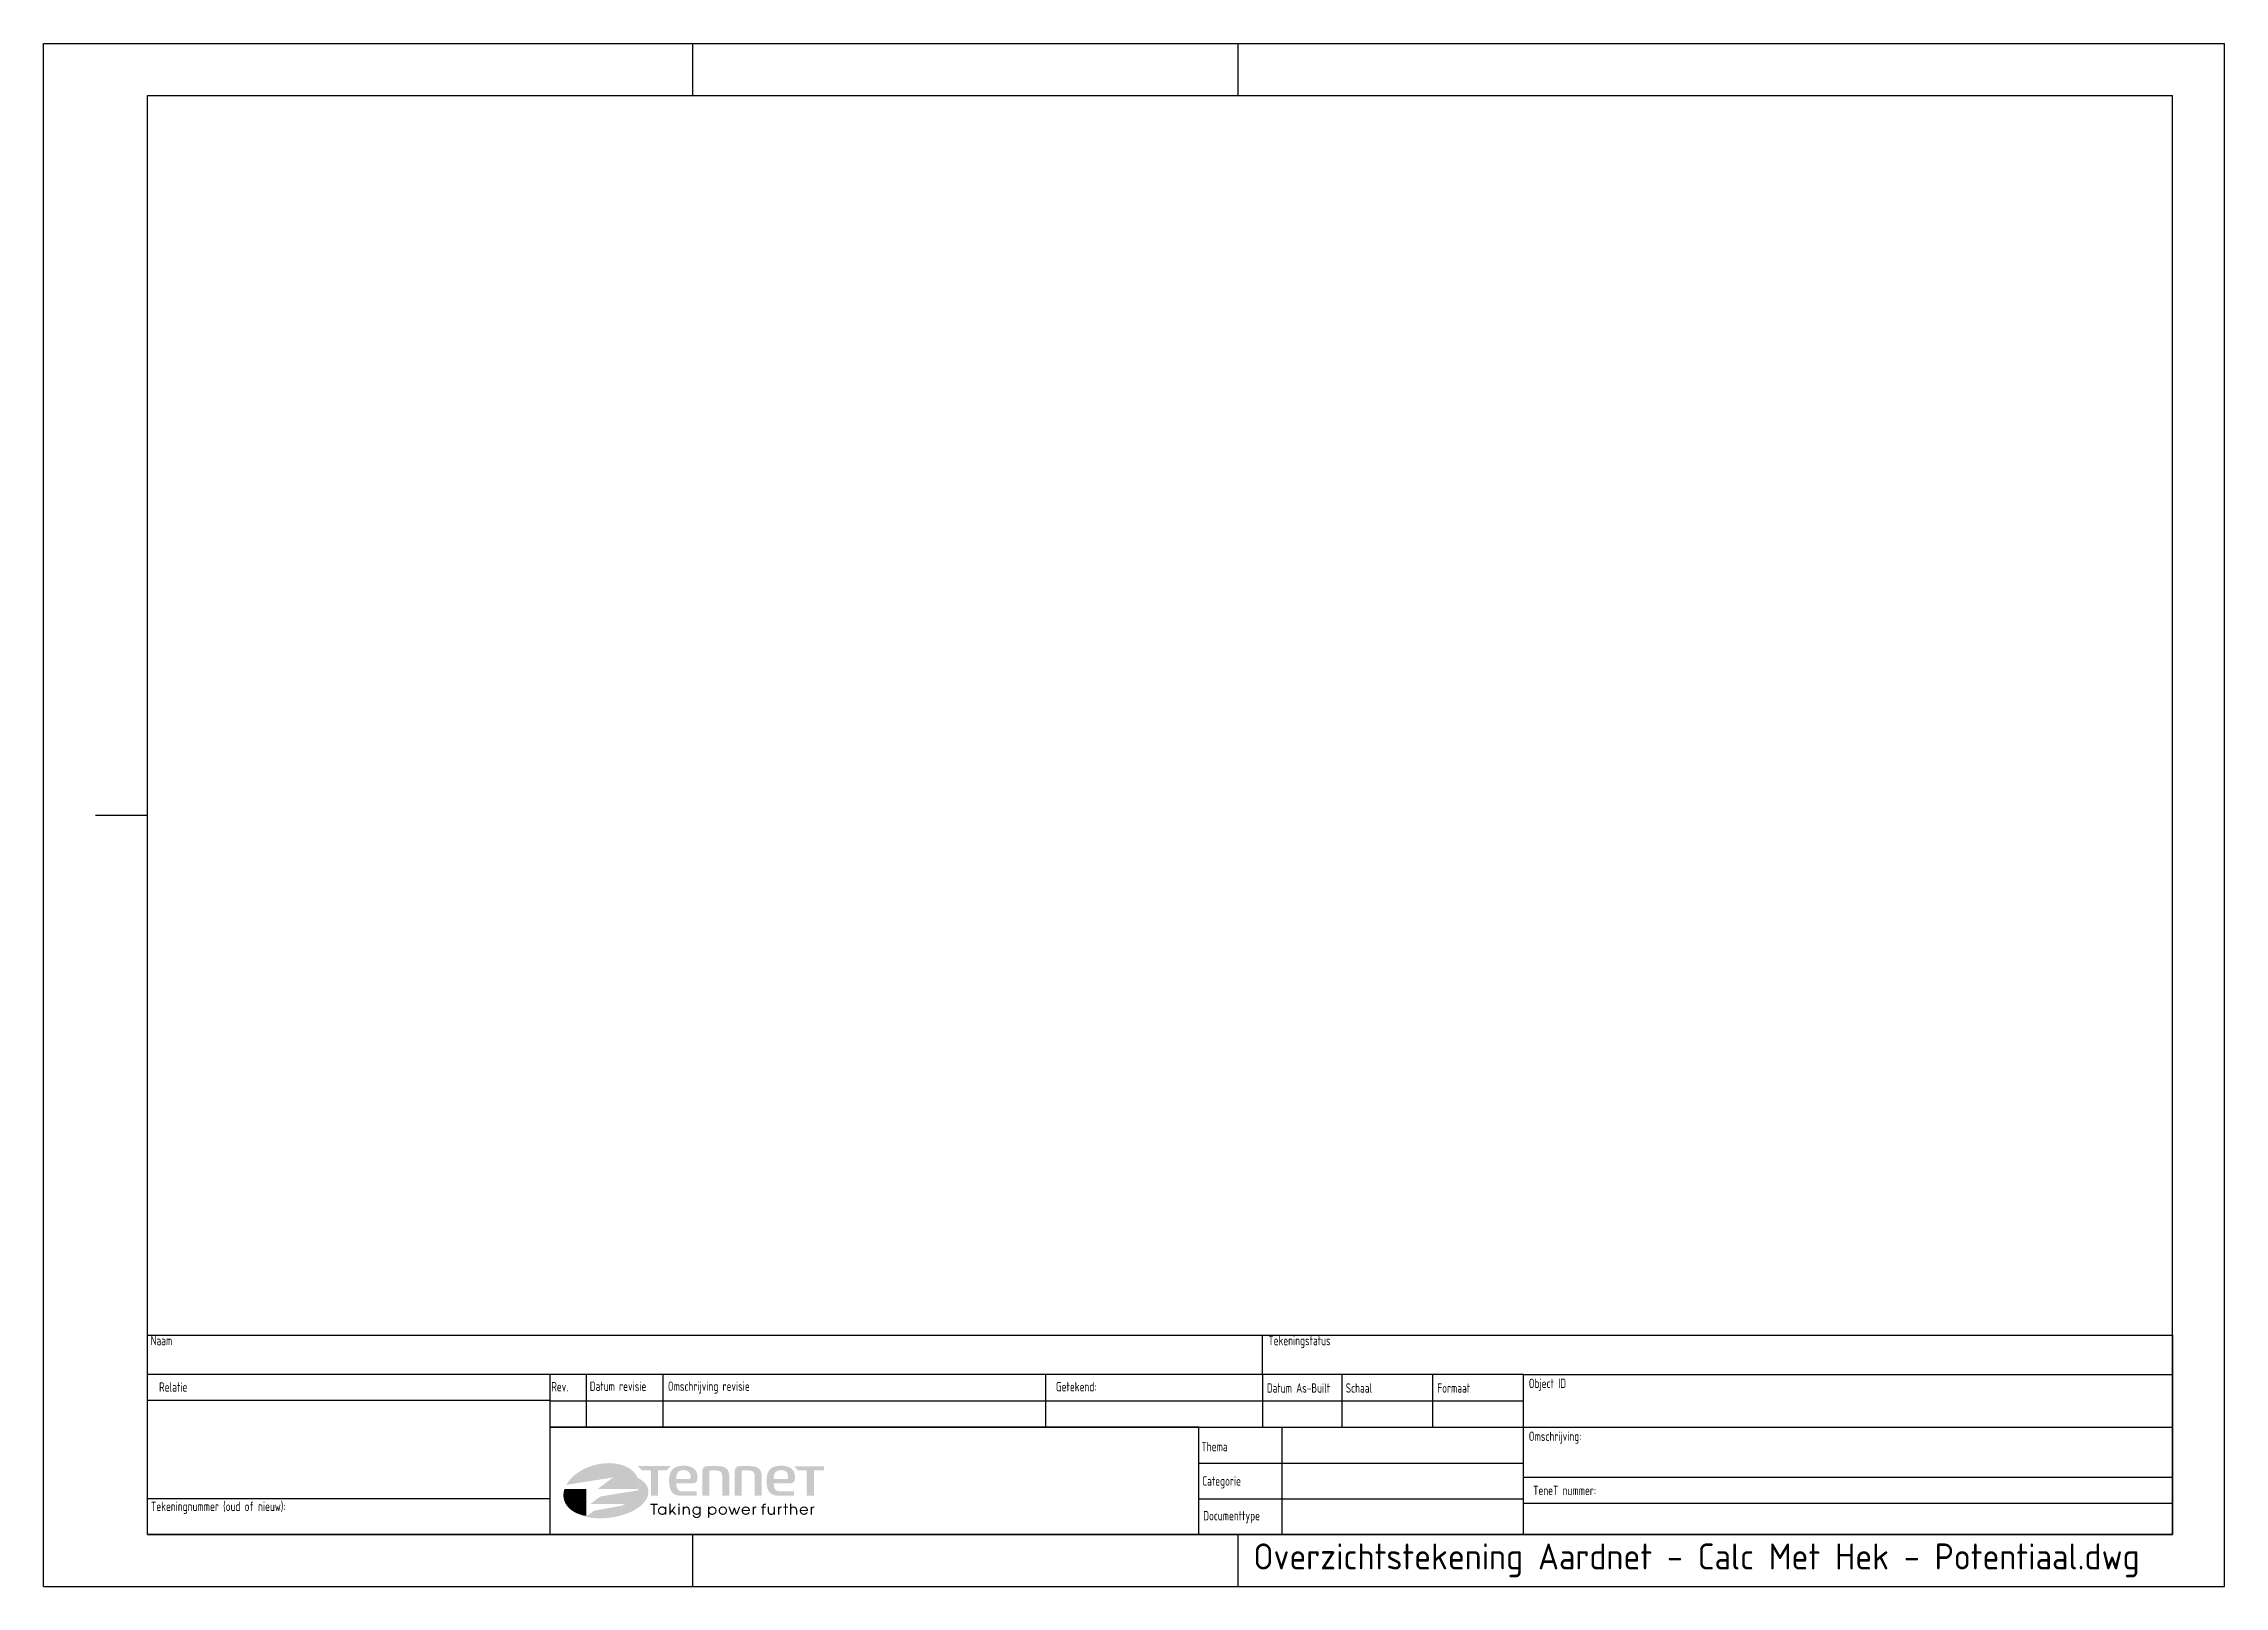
# Paper-space layout 'A3 H2' of a CAD drawing. Header units: millimetres. Extents: x 0 to 420, y 0 to 297.
import ezdxf
from ezdxf.enums import TextEntityAlignment as Align

# ---------------------------------------------------------------- set-up
doc = ezdxf.new("R2010")
doc.units = ezdxf.units.MM
doc.header["$LTSCALE"] = 10
doc.layers.add('FORMAAT', color=7, linetype='Continuous')
doc.layers.add('GUIDE', color=7, linetype='Continuous')
doc.layers.add('VPORTS', color=7, linetype='Continuous', plot=False)
doc.layers.add('WIPEOUT', color=7, linetype='Continuous', plot=False)
doc.styles.add('TenneT', font='isocp.shx')

# ---------------------------------------------------------------- blocks, each defined once
blk = doc.blocks.new('T2A3')
at = {"color": 1}
for p, q in [((0, 0), (0, 297)), ((0, 297), (420, 297)), ((420, 0), (420, 297)), ((0, 0), (420, 0))]:
    blk.add_line(p, q, dxfattribs=at)
at = {"color": 1, "linetype": 'Continuous'}
for p, q in [((125, 297), (125, 287)), ((230, 297), (230, 287)), ((125, 10), (125, 0)), ((230, 10), (230, 0))]:
    blk.add_line(p, q, dxfattribs=at)
at = {"color": 5}
for p, q in [((20, 10), (20, 287)), ((20, 287), (410, 287)), ((410, 10), (410, 287)), ((20, 10), (410, 10))]:
    blk.add_line(p, q, dxfattribs=at)
at = {"color": 2}
blk.add_line((10, 148.5), (20, 148.5), dxfattribs=at)
blk = doc.blocks.new('TenneT onderhoek A3 lang 2014')
at = {"true_color": 0x004594}
h = blk.add_hatch(color=154, dxfattribs=at)
edge = h.paths.add_edge_path()
edge.add_spline(control_points=[(114.52, 198.26), (114.52, 198.26), (106.75, 198.26), (106.75, 198.26), (106.75, 198.26), (109.67, 200.46), (109.67, 200.46), (109.67, 200.46), (100.66, 199.03), (100.66, 199.03), (100.66, 199.03), (100.66, 199.03), (100.66, 199.03), (101.57, 200.7), (103.56, 202.17), (106.09, 202.84), (110.04, 203.9), (113.81, 202.63), (114.51, 200), (114.67, 199.43), (114.66, 198.84), (114.52, 198.26), (114.52, 198.26), (114.52, 198.26), (114.52, 198.26)], knot_values=[0, 0, 0, 0, 1, 1, 1, 2, 2, 2, 3, 3, 3, 4, 4, 4, 5, 5, 5, 6, 6, 6, 7, 7, 7, 8, 8, 8, 8], degree=3, periodic=0)
h = blk.add_hatch(color=154, dxfattribs=at)
edge = h.paths.add_edge_path()
edge.add_spline(control_points=[(115.19, 201.81), (114.99, 202.14), (114.69, 202.42), (114.37, 202.64), (114.37, 202.64), (120.84, 202.64), (120.84, 202.64), (120.5, 202.46), (120.24, 202.17), (120.08, 201.81), (120.08, 201.81), (118.32, 201.81), (118.32, 201.81), (118.32, 201.81), (118.32, 196.94), (118.32, 196.94), (118.32, 196.94), (116.95, 196.94), (116.95, 196.94), (116.95, 196.94), (116.95, 201.81), (116.95, 201.81), (116.95, 201.81), (115.19, 201.81), (115.19, 201.81)], knot_values=[0, 0, 0, 0, 1, 1, 1, 2, 2, 2, 3, 3, 3, 4, 4, 4, 5, 5, 5, 6, 6, 6, 7, 7, 7, 8, 8, 8, 8], degree=3, periodic=0)
h = blk.add_hatch(color=154, dxfattribs=at)
edge = h.paths.add_edge_path()
edge.add_spline(control_points=[(121.84, 199.11), (121.83, 199.19), (121.82, 199.24), (121.82, 199.34), (121.82, 199.34), (124.82, 199.34), (124.82, 199.34), (124.88, 199.34), (125.14, 199.33), (125.31, 199.37), (125.61, 199.45), (125.94, 199.69), (125.94, 200.44), (125.94, 201.34), (125.64, 201.89), (125.15, 202.23), (124.16, 202.93), (122, 202.94), (121.11, 202.01), (120.23, 201.09), (120.33, 198.91), (120.8, 197.98), (120.93, 197.71), (121.19, 197.39), (121.6, 197.18), (121.9, 197.01), (122.35, 196.94), (122.77, 196.94), (122.95, 196.94), (125.76, 196.94), (125.76, 196.94), (125.76, 196.94), (125.76, 197.77), (125.76, 197.77), (125.76, 197.77), (122.98, 197.77), (122.98, 197.77), (122.08, 197.78), (121.88, 198.44), (121.84, 199.11)], knot_values=[0, 0, 0, 0, 1, 1, 1, 2, 2, 2, 3, 3, 3, 4, 4, 4, 5, 5, 5, 6, 6, 6, 7, 7, 7, 8, 8, 8, 9, 9, 9, 10, 10, 10, 11, 11, 11, 12, 12, 12, 13, 13, 13, 13], degree=3, periodic=0)
edge = h.paths.add_edge_path(flags=16)
edge.add_spline(control_points=[(121.84, 200.58), (121.91, 201.26), (122.23, 201.88), (123.22, 201.88), (124.23, 201.88), (124.61, 201.35), (124.61, 200.6), (124.6, 200.25), (124.55, 200.17), (124.33, 200.16), (124.33, 200.16), (121.82, 200.16), (121.82, 200.16), (121.83, 200.39), (121.84, 200.58), (121.84, 200.58)], knot_values=[0, 0, 0, 0, 1, 1, 1, 2, 2, 2, 3, 3, 3, 4, 4, 4, 5, 5, 5, 5], degree=3, periodic=0)
h = blk.add_hatch(color=154, dxfattribs=at)
edge = h.paths.add_edge_path()
edge.add_spline(control_points=[(129.81, 202.64), (129.81, 202.64), (127.88, 202.64), (127.88, 202.64), (127.2, 202.63), (126.87, 202.31), (126.87, 201.64), (126.87, 201.64), (126.87, 196.94), (126.87, 196.94), (126.87, 196.94), (128.2, 196.94), (128.2, 196.94), (128.2, 196.94), (128.2, 201.53), (128.2, 201.53), (128.2, 201.73), (128.27, 201.8), (128.47, 201.8), (128.47, 201.8), (129.6, 201.8), (129.6, 201.8), (130.42, 201.79), (130.72, 201.39), (130.72, 200.56), (130.72, 200.56), (130.72, 196.94), (130.72, 196.94), (130.72, 196.94), (132.05, 196.94), (132.05, 196.94), (132.05, 196.94), (132.05, 200.68), (132.05, 200.68), (132.05, 202.33), (130.93, 202.63), (129.81, 202.64)], knot_values=[0, 0, 0, 0, 1, 1, 1, 2, 2, 2, 3, 3, 3, 4, 4, 4, 5, 5, 5, 6, 6, 6, 7, 7, 7, 8, 8, 8, 9, 9, 9, 10, 10, 10, 11, 11, 11, 12, 12, 12, 12], degree=3, periodic=0)
h = blk.add_hatch(color=154, dxfattribs=at)
edge = h.paths.add_edge_path()
edge.add_spline(control_points=[(136.06, 202.64), (136.06, 202.64), (134.13, 202.64), (134.13, 202.64), (133.45, 202.63), (133.12, 202.31), (133.12, 201.64), (133.12, 201.64), (133.12, 196.94), (133.12, 196.94), (133.12, 196.94), (134.45, 196.94), (134.45, 196.94), (134.45, 196.94), (134.45, 201.53), (134.45, 201.53), (134.45, 201.73), (134.52, 201.8), (134.72, 201.8), (134.72, 201.8), (135.85, 201.8), (135.85, 201.8), (136.67, 201.79), (136.97, 201.39), (136.97, 200.56), (136.97, 200.56), (136.97, 196.94), (136.97, 196.94), (136.97, 196.94), (138.3, 196.94), (138.3, 196.94), (138.3, 196.94), (138.3, 200.68), (138.3, 200.68), (138.3, 202.33), (137.18, 202.63), (136.06, 202.64)], knot_values=[0, 0, 0, 0, 1, 1, 1, 2, 2, 2, 3, 3, 3, 4, 4, 4, 5, 5, 5, 6, 6, 6, 7, 7, 7, 8, 8, 8, 9, 9, 9, 10, 10, 10, 11, 11, 11, 12, 12, 12, 12], degree=3, periodic=0)
h = blk.add_hatch(color=154, dxfattribs=at)
edge = h.paths.add_edge_path()
edge.add_spline(control_points=[(140.61, 199.11), (140.6, 199.19), (140.6, 199.24), (140.6, 199.34), (140.6, 199.34), (143.6, 199.34), (143.6, 199.34), (143.65, 199.34), (143.91, 199.33), (144.08, 199.37), (144.39, 199.45), (144.72, 199.69), (144.72, 200.44), (144.72, 201.34), (144.41, 201.89), (143.92, 202.23), (142.93, 202.93), (140.78, 202.94), (139.89, 202.01), (139, 201.09), (139.1, 198.91), (139.57, 197.98), (139.7, 197.71), (139.97, 197.39), (140.38, 197.18), (140.68, 197.01), (141.12, 196.94), (141.55, 196.94), (141.73, 196.94), (144.54, 196.94), (144.54, 196.94), (144.54, 196.94), (144.54, 197.77), (144.54, 197.77), (144.54, 197.77), (141.76, 197.77), (141.76, 197.77), (140.86, 197.78), (140.65, 198.44), (140.61, 199.11)], knot_values=[0, 0, 0, 0, 1, 1, 1, 2, 2, 2, 3, 3, 3, 4, 4, 4, 5, 5, 5, 6, 6, 6, 7, 7, 7, 8, 8, 8, 9, 9, 9, 10, 10, 10, 11, 11, 11, 12, 12, 12, 13, 13, 13, 13], degree=3, periodic=0)
edge = h.paths.add_edge_path(flags=16)
edge.add_spline(control_points=[(140.62, 200.58), (140.69, 201.26), (141, 201.88), (141.99, 201.88), (143.01, 201.88), (143.39, 201.35), (143.39, 200.6), (143.37, 200.25), (143.32, 200.17), (143.1, 200.16), (143.1, 200.16), (140.59, 200.16), (140.59, 200.16), (140.6, 200.39), (140.62, 200.58), (140.62, 200.58)], knot_values=[0, 0, 0, 0, 1, 1, 1, 2, 2, 2, 3, 3, 3, 4, 4, 4, 5, 5, 5, 5], degree=3, periodic=0)
h = blk.add_hatch(color=154, dxfattribs=at)
edge = h.paths.add_edge_path()
edge.add_spline(control_points=[(144.46, 202.63), (144.79, 202.45), (145.06, 202.16), (145.21, 201.81), (145.21, 201.81), (146.98, 201.81), (146.98, 201.81), (146.98, 201.81), (146.98, 196.94), (146.98, 196.94), (146.98, 196.94), (148.34, 196.94), (148.34, 196.94), (148.34, 196.94), (148.34, 201.81), (148.34, 201.81), (148.34, 201.81), (150.29, 201.81), (150.29, 201.81), (150.29, 201.81), (150.29, 202.63), (150.29, 202.63), (150.29, 202.63), (144.46, 202.63), (144.46, 202.63)], knot_values=[0, 0, 0, 0, 1, 1, 1, 2, 2, 2, 3, 3, 3, 4, 4, 4, 5, 5, 5, 6, 6, 6, 7, 7, 7, 8, 8, 8, 8], degree=3, periodic=0)
h = blk.add_hatch(color=141)
h.set_gradient(color1=(61, 185, 194), color2=(51, 116, 132), tint=1)
edge = h.paths.add_edge_path()
edge.add_spline(control_points=[(104.55, 193.05), (102.36, 193.37), (100.67, 194.5), (100.22, 196.17), (100.03, 196.86), (100.08, 197.57), (100.31, 198.26), (100.31, 198.26), (100.32, 198.26), (100.32, 198.26), (100.32, 198.26), (104.55, 198.26), (104.55, 198.26), (104.55, 198.26), (104.55, 193.05), (104.55, 193.05)], knot_values=[0, 0, 0, 0, 1, 1, 1, 2, 2, 2, 3, 3, 3, 4, 4, 4, 5, 5, 5, 5], degree=3, periodic=0)
at = {"true_color": 0x629b9d}
h = blk.add_hatch(color=135, dxfattribs=at)
h.set_gradient(color1=(164, 204, 196), one_color=1, tint=1, name='INVCURVED')
edge = h.paths.add_edge_path()
edge.add_spline(control_points=[(101.83, 194.04), (102.05, 193.89), (102.39, 193.66), (102.9, 193.41), (103.32, 193.24), (103.76, 193.09), (104.21, 192.96), (104.69, 192.85), (105.2, 192.75), (105.73, 192.68), (106.28, 192.63), (106.85, 192.6), (107.44, 192.59), (108.06, 192.62), (108.71, 192.67), (109.4, 192.75), (110.12, 192.88), (110.9, 193.05), (111.76, 193.3), (112.76, 193.66), (114.47, 194.5), (116.07, 195.79), (116.5, 197.38), (116.48, 198.01), (116.35, 198.5), (116.15, 198.91), (115.9, 199.27), (115.61, 199.58), (115.29, 199.85), (114.92, 200.12), (114.67, 200.24), (114.3, 200.5), (114.53, 200.09), (114.57, 199.75), (114.64, 199.17), (114.66, 198.49), (114.26, 197.45), (113.59, 196.29), (112.35, 195.08), (111.06, 194.25), (109.78, 193.68), (108.85, 193.38), (108.05, 193.18), (107.32, 193.05), (106.64, 192.96), (106.01, 193), (105.41, 192.95), (104.86, 193.01), (104.34, 193.08), (103.85, 193.18), (103.38, 193.3), (102.94, 193.45), (102.42, 193.69), (102.06, 193.9), (101.83, 194.04)], knot_values=[0, 0, 0, 0, 1.169576, 1.837399, 2.512652, 3.213579, 3.916841, 4.639743, 5.403717, 6.218902, 7.037093, 7.889665, 8.773799, 9.697636, 10.667594, 11.692368, 12.784237, 13.963594, 15.267821, 16.754832, 18.724948, 23.874711, 25.119813, 25.969505, 26.697037, 27.364343, 28.004422, 28.63507, 29.26661, 29.905374, 30.555472, 30.882101, 31.171247, 31.954644, 32.769179, 33.660189, 35.026022, 37.64588, 39.603933, 42.726769, 44.474586, 45.876255, 47.092859, 48.186573, 49.193163, 50.124383, 51.027126, 51.854028, 52.622592, 53.362173, 54.091847, 54.786472, 55.46156, 56.646122, 56.646122, 56.646122, 56.646122], degree=3, periodic=0)
h = blk.add_hatch(color=3)
edge = h.paths.add_edge_path()
edge.add_spline(control_points=[(105.88, 193.96), (105.96, 194.02), (106.1, 194.08), (106.2, 194.1), (106.2, 194.1), (111.18, 194.97), (111.18, 194.97), (111.34, 194.99), (111.56, 195.09), (111.67, 195.18), (111.77, 195.27), (111.86, 195.34), (111.86, 195.34), (111.86, 195.34), (105.29, 195.34), (105.29, 195.34), (105.29, 195.34), (107.08, 196.69), (107.08, 196.69), (107.16, 196.75), (107.3, 196.81), (107.39, 196.82), (107.39, 196.82), (114.14, 197.92), (114.14, 197.92), (114.24, 197.94), (114.36, 197.98), (114.46, 198.03), (114.46, 198.03), (114.46, 198.02), (114.46, 198.02), (113.84, 196.02), (111.61, 194.13), (108.64, 193.33), (107.25, 192.95), (105.87, 192.87), (104.65, 193.04), (104.65, 193.04), (105.88, 193.96), (105.88, 193.96)], knot_values=[0, 0, 0, 0, 1, 1, 1, 2, 2, 2, 3, 3, 3, 4, 4, 4, 5, 5, 5, 6, 6, 6, 7, 7, 7, 8, 8, 8, 9, 9, 9, 10, 10, 10, 11, 11, 11, 12, 12, 12, 13, 13, 13, 13], degree=3, periodic=0)
at = {"true_color": 0x85b04e}
for points in [[(117.45, 193.28), (117.45, 195.16), (116.88, 195.16), (116.88, 195.38), (118.28, 195.38), (118.28, 195.16), (117.7, 195.16), (117.7, 193.28)], [(120.54, 193.28), (120.54, 195.44), (120.78, 195.44), (120.78, 193.95), (121.46, 194.84), (121.76, 194.84), (121.19, 194.11), (121.87, 193.28), (121.57, 193.28), (121.04, 193.92), (120.78, 193.58), (120.78, 193.28)], [(132.47, 193.28), (131.87, 194.84), (132.12, 194.84), (132.59, 193.61), (132.93, 194.66), (133.13, 194.66), (133.47, 193.61), (133.94, 194.84), (134.18, 194.84), (133.58, 193.28), (133.33, 193.28), (133.02, 194.25), (132.72, 193.28)], [(142.76, 193.28), (142.76, 194.63), (142.44, 194.63), (142.44, 194.84), (142.76, 194.84), (142.76, 195.44), (143, 195.44), (143, 194.84), (143.36, 194.84), (143.36, 194.63), (143, 194.63), (143, 193.28)]]:
    blk.add_hatch(color=65, dxfattribs=at).paths.add_polyline_path(points)
h = blk.add_hatch(color=65, dxfattribs=at)
edge = h.paths.add_edge_path()
edge.add_spline(control_points=[(119.95, 194.84), (119.95, 194.84), (119.95, 193.28), (119.95, 193.28), (119.95, 193.28), (119.71, 193.28), (119.71, 193.28), (119.71, 193.28), (119.71, 193.51), (119.71, 193.51), (119.56, 193.33), (119.37, 193.24), (119.13, 193.24), (119.13, 193.24), (119.13, 193.24), (119.13, 193.24), (119.13, 193.24), (119.13, 193.24), (119.13, 193.24), (119.13, 193.24), (119.13, 193.24), (119.13, 193.24), (118.65, 193.24), (118.29, 193.63), (118.29, 194.06), (118.29, 194.06), (118.29, 194.06), (118.29, 194.06), (118.29, 194.48), (118.63, 194.88), (119.13, 194.88), (119.36, 194.88), (119.57, 194.79), (119.71, 194.62), (119.71, 194.62), (119.71, 194.62), (119.71, 194.62), (119.71, 194.62), (119.71, 194.84), (119.71, 194.84), (119.71, 194.84), (119.95, 194.84), (119.95, 194.84)], knot_values=[0, 0, 0, 0, 1, 1, 1, 2, 2, 2, 3, 3, 3, 4, 4, 4, 5, 5, 5, 6, 6, 6, 7, 7, 7, 8, 8, 8, 9, 9, 9, 10, 10, 10, 11, 11, 11, 12, 12, 12, 13, 13, 13, 14, 14, 14, 14], degree=3, periodic=0)
edge = h.paths.add_edge_path(flags=16)
edge.add_spline(control_points=[(119.13, 193.46), (119.4, 193.46), (119.71, 193.69), (119.71, 194.06), (119.71, 194.36), (119.48, 194.66), (119.13, 194.67), (118.8, 194.67), (118.53, 194.38), (118.53, 194.06), (118.52, 193.72), (118.83, 193.46), (119.13, 193.46)], knot_values=[0, 0, 0, 0, 1, 1, 1, 2, 2, 2, 3, 3, 3, 4, 4, 4, 4], degree=3, periodic=0)
h = blk.add_hatch(color=65, dxfattribs=at)
h.paths.add_polyline_path([(122.25, 193.28), (122.25, 194.84), (122.48, 194.84), (122.48, 193.28)])
h.paths.add_polyline_path([(122.24, 195.1), (122.24, 195.44), (122.48, 195.44), (122.48, 195.1)])
h = blk.add_hatch(color=65, dxfattribs=at)
edge = h.paths.add_edge_path()
edge.add_spline(control_points=[(123.08, 193.28), (123.08, 193.28), (123.08, 194.84), (123.08, 194.84), (123.08, 194.84), (123.32, 194.84), (123.32, 194.84), (123.32, 194.84), (123.32, 194.68), (123.32, 194.68), (123.41, 194.77), (123.55, 194.88), (123.77, 194.88), (124.18, 194.88), (124.46, 194.59), (124.46, 194.14), (124.46, 194.14), (124.46, 193.28), (124.46, 193.28), (124.46, 193.28), (124.22, 193.28), (124.22, 193.28), (124.22, 193.28), (124.22, 193.28), (124.22, 193.28), (124.22, 193.28), (124.22, 194.14), (124.22, 194.14), (124.22, 194.77), (123.54, 194.79), (123.37, 194.42), (123.34, 194.36), (123.33, 194.28), (123.33, 194.14), (123.33, 194.14), (123.33, 193.29), (123.33, 193.29), (123.33, 193.29), (123.08, 193.28), (123.08, 193.28)], knot_values=[0, 0, 0, 0, 1, 1, 1, 2, 2, 2, 3, 3, 3, 4, 4, 4, 5, 5, 5, 6, 6, 6, 7, 7, 7, 8, 8, 8, 9, 9, 9, 10, 10, 10, 11, 11, 11, 12, 12, 12, 13, 13, 13, 13], degree=3, periodic=0)
h = blk.add_hatch(color=65, dxfattribs=at)
edge = h.paths.add_edge_path()
edge.add_spline(control_points=[(126.56, 194.84), (126.56, 194.84), (126.56, 193.42), (126.56, 193.42), (126.56, 193.19), (126.53, 193.07), (126.42, 192.92), (126.42, 192.92), (126.42, 192.92), (126.42, 192.92), (126.27, 192.74), (126.02, 192.63), (125.76, 192.63), (125.76, 192.63), (125.76, 192.63), (125.76, 192.63), (125.41, 192.63), (125.07, 192.86), (124.99, 193.22), (124.99, 193.22), (125.23, 193.22), (125.23, 193.22), (125.28, 193.12), (125.42, 192.84), (125.78, 192.84), (125.78, 192.84), (125.78, 192.84), (125.78, 192.84), (126.1, 192.84), (126.32, 193.05), (126.32, 193.37), (126.32, 193.37), (126.32, 193.37), (126.32, 193.37), (126.32, 193.37), (126.32, 193.52), (126.32, 193.52), (126.21, 193.35), (125.99, 193.24), (125.75, 193.24), (125.75, 193.24), (125.75, 193.24), (125.75, 193.24), (125.3, 193.24), (124.94, 193.61), (124.94, 194.05), (124.94, 194.05), (124.94, 194.05), (124.94, 194.05), (124.94, 194.51), (125.3, 194.88), (125.74, 194.88), (125.74, 194.88), (125.74, 194.88), (125.74, 194.88), (125.98, 194.88), (126.18, 194.79), (126.32, 194.61), (126.32, 194.61), (126.32, 194.61), (126.32, 194.61), (126.32, 194.61), (126.32, 194.84), (126.32, 194.84), (126.32, 194.84), (126.56, 194.84), (126.56, 194.84)], knot_values=[0, 0, 0, 0, 1, 1, 1, 2, 2, 2, 3, 3, 3, 4, 4, 4, 5, 5, 5, 6, 6, 6, 7, 7, 7, 8, 8, 8, 9, 9, 9, 10, 10, 10, 11, 11, 11, 12, 12, 12, 13, 13, 13, 14, 14, 14, 15, 15, 15, 16, 16, 16, 17, 17, 17, 18, 18, 18, 19, 19, 19, 20, 20, 20, 21, 21, 21, 22, 22, 22, 22], degree=3, periodic=0)
edge = h.paths.add_edge_path(flags=17)
edge.add_spline(control_points=[(125.76, 193.46), (126.02, 193.46), (126.32, 193.69), (126.32, 194.06), (126.33, 194.36), (126.1, 194.66), (125.76, 194.67), (125.42, 194.67), (125.17, 194.4), (125.17, 194.06), (125.17, 193.68), (125.5, 193.46), (125.76, 193.46)], knot_values=[0, 0, 0, 0, 1, 1, 1, 2, 2, 2, 3, 3, 3, 4, 4, 4, 4], degree=3, periodic=0)
h = blk.add_hatch(color=65, dxfattribs=at)
edge = h.paths.add_edge_path()
edge.add_spline(control_points=[(127.97, 192.7), (127.97, 192.7), (127.97, 194.84), (127.97, 194.84), (127.97, 194.84), (128.21, 194.84), (128.21, 194.84), (128.21, 194.84), (128.21, 194.62), (128.21, 194.62), (128.34, 194.79), (128.55, 194.88), (128.79, 194.88), (128.79, 194.88), (128.79, 194.88), (128.79, 194.88), (129.25, 194.88), (129.62, 194.51), (129.62, 194.06), (129.62, 194.06), (129.62, 194.06), (129.62, 194.06), (129.62, 193.61), (129.25, 193.24), (128.78, 193.24), (128.78, 193.24), (128.78, 193.24), (128.78, 193.24), (128.55, 193.24), (128.35, 193.33), (128.21, 193.5), (128.21, 193.5), (128.21, 193.5), (128.21, 193.5), (128.21, 193.5), (128.21, 192.7), (128.21, 192.7), (128.21, 192.7), (127.97, 192.7), (127.97, 192.7), (127.97, 192.7), (127.97, 192.7), (127.97, 192.7)], knot_values=[0, 0, 0, 0, 1, 1, 1, 2, 2, 2, 3, 3, 3, 4, 4, 4, 5, 5, 5, 6, 6, 6, 7, 7, 7, 8, 8, 8, 9, 9, 9, 10, 10, 10, 11, 11, 11, 12, 12, 12, 13, 13, 13, 14, 14, 14, 14], degree=3, periodic=0)
edge = h.paths.add_edge_path(flags=16)
edge.add_spline(control_points=[(128.79, 193.46), (129.12, 193.46), (129.38, 193.72), (129.38, 194.05), (129.38, 194.05), (129.38, 194.05), (129.38, 194.05), (129.38, 194.4), (129.13, 194.67), (128.79, 194.67), (128.79, 194.67), (128.79, 194.67), (128.79, 194.67), (128.46, 194.67), (128.2, 194.41), (128.2, 194.07), (128.2, 194.07), (128.2, 194.07), (128.2, 194.07), (128.2, 193.72), (128.45, 193.46), (128.79, 193.46), (128.79, 193.46), (128.79, 193.46), (128.79, 193.46)], knot_values=[0, 0, 0, 0, 1, 1, 1, 2, 2, 2, 3, 3, 3, 4, 4, 4, 5, 5, 5, 6, 6, 6, 7, 7, 7, 8, 8, 8, 8], degree=3, periodic=0)
h = blk.add_hatch(color=65, dxfattribs=at)
edge = h.paths.add_edge_path()
edge.add_spline(control_points=[(130, 194.06), (130, 194.51), (130.37, 194.88), (130.82, 194.88), (130.82, 194.88), (130.82, 194.88), (130.82, 194.88), (131.26, 194.88), (131.63, 194.51), (131.63, 194.06), (131.63, 194.06), (131.63, 194.06), (131.63, 194.06), (131.63, 193.62), (131.26, 193.24), (130.82, 193.24), (130.82, 193.24), (130.82, 193.24), (130.82, 193.24), (130.37, 193.24), (130, 193.61), (130, 194.06), (130, 194.06), (130, 194.06), (130, 194.06)], knot_values=[0, 0, 0, 0, 1, 1, 1, 2, 2, 2, 3, 3, 3, 4, 4, 4, 5, 5, 5, 6, 6, 6, 7, 7, 7, 8, 8, 8, 8], degree=3, periodic=0)
edge = h.paths.add_edge_path(flags=16)
edge.add_spline(control_points=[(131.4, 194.07), (131.4, 194.07), (131.4, 194.07), (131.4, 194.07), (131.4, 194.4), (131.14, 194.67), (130.82, 194.67), (130.48, 194.67), (130.24, 194.38), (130.24, 194.05), (130.24, 193.73), (130.5, 193.46), (130.82, 193.46), (131.12, 193.46), (131.4, 193.7), (131.4, 194.07)], knot_values=[0, 0, 0, 0, 1, 1, 1, 2, 2, 2, 3, 3, 3, 4, 4, 4, 5, 5, 5, 5], degree=3, periodic=0)
h = blk.add_hatch(color=65, dxfattribs=at)
edge = h.paths.add_edge_path()
edge.add_spline(control_points=[(135.24, 194.88), (135.56, 194.88), (135.88, 194.67), (136, 194.35), (136, 194.35), (136, 194.35), (136, 194.35), (136.05, 194.23), (136.05, 193.99), (136.05, 193.99), (136.05, 193.99), (136.05, 193.97), (136.05, 193.97), (136.05, 193.97), (134.67, 193.97), (134.67, 193.97), (134.69, 193.72), (134.93, 193.46), (135.24, 193.46), (135.55, 193.46), (135.71, 193.72), (135.74, 193.77), (135.74, 193.77), (136, 193.77), (136, 193.77), (135.9, 193.49), (135.59, 193.24), (135.24, 193.24), (134.79, 193.24), (134.42, 193.61), (134.42, 194.06), (134.42, 194.45), (134.73, 194.88), (135.24, 194.88)], knot_values=[0, 0, 0, 0, 1, 1, 1, 2, 2, 2, 3, 3, 3, 4, 4, 4, 5, 5, 5, 6, 6, 6, 7, 7, 7, 8, 8, 8, 9, 9, 9, 10, 10, 10, 11, 11, 11, 11], degree=3, periodic=0)
edge = h.paths.add_edge_path(flags=16)
edge.add_spline(control_points=[(135.24, 194.67), (134.97, 194.67), (134.74, 194.47), (134.68, 194.19), (134.68, 194.19), (134.68, 194.19), (134.68, 194.19), (134.68, 194.19), (135.8, 194.19), (135.8, 194.19), (135.72, 194.48), (135.5, 194.67), (135.24, 194.67), (135.24, 194.67), (135.24, 194.67), (135.24, 194.67)], knot_values=[0, 0, 0, 0, 1, 1, 1, 2, 2, 2, 3, 3, 3, 4, 4, 4, 5, 5, 5, 5], degree=3, periodic=0)
h = blk.add_hatch(color=65, dxfattribs=at)
edge = h.paths.add_edge_path()
edge.add_spline(control_points=[(136.55, 193.28), (136.55, 193.28), (136.55, 194.84), (136.55, 194.84), (136.55, 194.84), (136.78, 194.84), (136.78, 194.84), (136.78, 194.84), (136.78, 194.68), (136.78, 194.68), (136.89, 194.84), (137.04, 194.88), (137.24, 194.88), (137.24, 194.88), (137.24, 194.88), (137.24, 194.88), (137.24, 194.88), (137.24, 194.88), (137.24, 194.88), (137.24, 194.88), (137.27, 194.88), (137.27, 194.88), (137.27, 194.88), (137.27, 194.64), (137.27, 194.64), (137.27, 194.64), (137.23, 194.64), (137.23, 194.64), (137.1, 194.63), (137.01, 194.6), (136.94, 194.54), (136.94, 194.54), (136.94, 194.54), (136.94, 194.54), (136.83, 194.44), (136.79, 194.36), (136.79, 194.19), (136.79, 194.19), (136.79, 193.28), (136.79, 193.28), (136.79, 193.28), (136.55, 193.28), (136.55, 193.28)], knot_values=[0, 0, 0, 0, 1, 1, 1, 2, 2, 2, 3, 3, 3, 4, 4, 4, 5, 5, 5, 6, 6, 6, 7, 7, 7, 8, 8, 8, 9, 9, 9, 10, 10, 10, 11, 11, 11, 12, 12, 12, 13, 13, 13, 14, 14, 14, 14], degree=3, periodic=0)
h = blk.add_hatch(color=65, dxfattribs=at)
edge = h.paths.add_edge_path()
edge.add_spline(control_points=[(138.44, 193.28), (138.44, 193.28), (138.44, 194.63), (138.44, 194.63), (138.44, 194.63), (138.18, 194.63), (138.18, 194.63), (138.18, 194.63), (138.18, 194.84), (138.18, 194.84), (138.18, 194.84), (138.45, 194.84), (138.45, 194.84), (138.45, 194.84), (138.45, 194.92), (138.45, 194.92), (138.46, 195.13), (138.52, 195.26), (138.67, 195.35), (138.67, 195.35), (138.67, 195.35), (138.67, 195.35), (138.76, 195.4), (138.89, 195.43), (139.02, 195.43), (139.02, 195.43), (139.02, 195.43), (139.02, 195.43), (139.02, 195.43), (139.1, 195.43), (139.1, 195.43), (139.1, 195.43), (139.1, 195.2), (139.1, 195.2), (139.1, 195.2), (139.02, 195.2), (139.02, 195.2), (138.91, 195.2), (138.82, 195.18), (138.77, 195.13), (138.77, 195.13), (138.77, 195.13), (138.77, 195.13), (138.71, 195.08), (138.68, 195.01), (138.68, 194.91), (138.68, 194.91), (138.68, 194.91), (138.68, 194.91), (138.68, 194.91), (138.68, 194.84), (138.68, 194.84), (138.68, 194.84), (139.1, 194.84), (139.1, 194.84), (139.1, 194.84), (139.1, 194.63), (139.1, 194.63), (139.1, 194.63), (138.68, 194.63), (138.68, 194.63), (138.68, 194.63), (138.68, 193.28), (138.68, 193.28), (138.68, 193.28), (138.44, 193.28), (138.44, 193.28)], knot_values=[0, 0, 0, 0, 1, 1, 1, 2, 2, 2, 3, 3, 3, 4, 4, 4, 5, 5, 5, 6, 6, 6, 7, 7, 7, 8, 8, 8, 9, 9, 9, 10, 10, 10, 11, 11, 11, 12, 12, 12, 13, 13, 13, 14, 14, 14, 15, 15, 15, 16, 16, 16, 17, 17, 17, 18, 18, 18, 19, 19, 19, 20, 20, 20, 21, 21, 21, 22, 22, 22, 22], degree=3, periodic=0)
h = blk.add_hatch(color=65, dxfattribs=at)
edge = h.paths.add_edge_path()
edge.add_spline(control_points=[(140.84, 194.84), (140.84, 194.84), (140.84, 193.28), (140.84, 193.28), (140.84, 193.28), (140.61, 193.28), (140.61, 193.28), (140.61, 193.28), (140.61, 193.47), (140.61, 193.47), (140.47, 193.27), (140.25, 193.24), (140.12, 193.24), (139.89, 193.24), (139.65, 193.35), (139.54, 193.58), (139.54, 193.58), (139.54, 193.58), (139.54, 193.58), (139.49, 193.69), (139.46, 193.82), (139.46, 193.98), (139.46, 193.98), (139.46, 193.98), (139.46, 193.98), (139.46, 193.98), (139.46, 194.84), (139.46, 194.84), (139.46, 194.84), (139.7, 194.84), (139.7, 194.84), (139.7, 194.84), (139.7, 193.98), (139.7, 193.98), (139.7, 193.61), (139.91, 193.46), (140.15, 193.46), (140.51, 193.46), (140.6, 193.77), (140.6, 193.98), (140.6, 193.98), (140.6, 194.84), (140.6, 194.84), (140.6, 194.84), (140.84, 194.84), (140.84, 194.84)], knot_values=[0, 0, 0, 0, 1, 1, 1, 2, 2, 2, 3, 3, 3, 4, 4, 4, 5, 5, 5, 6, 6, 6, 7, 7, 7, 8, 8, 8, 9, 9, 9, 10, 10, 10, 11, 11, 11, 12, 12, 12, 13, 13, 13, 14, 14, 14, 15, 15, 15, 15], degree=3, periodic=0)
h = blk.add_hatch(color=65, dxfattribs=at)
edge = h.paths.add_edge_path()
edge.add_spline(control_points=[(141.43, 193.28), (141.43, 193.28), (141.43, 194.84), (141.43, 194.84), (141.43, 194.84), (141.67, 194.84), (141.67, 194.84), (141.67, 194.84), (141.67, 194.68), (141.67, 194.68), (141.77, 194.84), (141.93, 194.88), (142.12, 194.88), (142.12, 194.88), (142.12, 194.88), (142.12, 194.88), (142.12, 194.88), (142.12, 194.88), (142.12, 194.88), (142.13, 194.88), (142.15, 194.88), (142.15, 194.88), (142.15, 194.88), (142.15, 194.64), (142.15, 194.64), (142.15, 194.64), (142.12, 194.64), (142.12, 194.64), (141.99, 194.63), (141.89, 194.6), (141.83, 194.54), (141.83, 194.54), (141.83, 194.54), (141.83, 194.54), (141.72, 194.44), (141.68, 194.36), (141.68, 194.19), (141.68, 194.19), (141.68, 193.28), (141.68, 193.28), (141.68, 193.28), (141.43, 193.28), (141.43, 193.28)], knot_values=[0, 0, 0, 0, 1, 1, 1, 2, 2, 2, 3, 3, 3, 4, 4, 4, 5, 5, 5, 6, 6, 6, 7, 7, 7, 8, 8, 8, 9, 9, 9, 10, 10, 10, 11, 11, 11, 12, 12, 12, 13, 13, 13, 14, 14, 14, 14], degree=3, periodic=0)
h = blk.add_hatch(color=65, dxfattribs=at)
edge = h.paths.add_edge_path()
edge.add_spline(control_points=[(143.75, 193.28), (143.75, 193.28), (143.75, 195.44), (143.75, 195.44), (143.75, 195.44), (143.99, 195.44), (143.99, 195.44), (143.99, 195.44), (143.99, 194.69), (143.99, 194.69), (144.21, 194.94), (144.68, 194.96), (144.94, 194.68), (145.06, 194.55), (145.13, 194.36), (145.13, 194.14), (145.13, 194.14), (145.13, 193.28), (145.13, 193.28), (145.13, 193.28), (144.9, 193.28), (144.9, 193.28), (144.9, 193.28), (144.9, 193.28), (144.9, 193.28), (144.9, 193.28), (144.9, 194.14), (144.9, 194.14), (144.89, 194.79), (144.2, 194.78), (144.03, 194.42), (144.03, 194.42), (144.03, 194.42), (144.03, 194.42), (144, 194.36), (143.99, 194.27), (143.99, 194.14), (143.99, 194.14), (143.99, 193.28), (143.99, 193.28), (143.99, 193.28), (143.75, 193.28), (143.75, 193.28)], knot_values=[0, 0, 0, 0, 1, 1, 1, 2, 2, 2, 3, 3, 3, 4, 4, 4, 5, 5, 5, 6, 6, 6, 7, 7, 7, 8, 8, 8, 9, 9, 9, 10, 10, 10, 11, 11, 11, 12, 12, 12, 13, 13, 13, 14, 14, 14, 14], degree=3, periodic=0)
h = blk.add_hatch(color=65, dxfattribs=at)
edge = h.paths.add_edge_path()
edge.add_spline(control_points=[(146.42, 194.88), (146.75, 194.88), (147.07, 194.67), (147.18, 194.35), (147.18, 194.35), (147.18, 194.35), (147.18, 194.35), (147.24, 194.23), (147.24, 193.99), (147.24, 193.99), (147.24, 193.99), (147.24, 193.97), (147.24, 193.97), (147.24, 193.97), (145.85, 193.97), (145.85, 193.97), (145.88, 193.72), (146.11, 193.46), (146.42, 193.46), (146.74, 193.46), (146.9, 193.72), (146.92, 193.77), (146.92, 193.77), (147.18, 193.77), (147.18, 193.77), (147.08, 193.49), (146.77, 193.24), (146.42, 193.24), (145.97, 193.24), (145.61, 193.61), (145.61, 194.06), (145.61, 194.45), (145.91, 194.88), (146.42, 194.88)], knot_values=[0, 0, 0, 0, 1, 1, 1, 2, 2, 2, 3, 3, 3, 4, 4, 4, 5, 5, 5, 6, 6, 6, 7, 7, 7, 8, 8, 8, 9, 9, 9, 10, 10, 10, 11, 11, 11, 11], degree=3, periodic=0)
edge = h.paths.add_edge_path(flags=16)
edge.add_spline(control_points=[(146.42, 194.67), (146.15, 194.67), (145.92, 194.47), (145.86, 194.19), (145.86, 194.19), (145.86, 194.19), (145.86, 194.19), (145.86, 194.19), (146.98, 194.19), (146.98, 194.19), (146.9, 194.48), (146.69, 194.67), (146.42, 194.67), (146.42, 194.67), (146.42, 194.67), (146.42, 194.67)], knot_values=[0, 0, 0, 0, 1, 1, 1, 2, 2, 2, 3, 3, 3, 4, 4, 4, 5, 5, 5, 5], degree=3, periodic=0)
h = blk.add_hatch(color=65, dxfattribs=at)
edge = h.paths.add_edge_path()
edge.add_spline(control_points=[(147.71, 193.28), (147.71, 193.28), (147.71, 194.84), (147.71, 194.84), (147.71, 194.84), (147.95, 194.84), (147.95, 194.84), (147.95, 194.84), (147.95, 194.68), (147.95, 194.68), (148.05, 194.84), (148.21, 194.88), (148.41, 194.88), (148.41, 194.88), (148.41, 194.88), (148.41, 194.88), (148.41, 194.88), (148.41, 194.88), (148.41, 194.88), (148.41, 194.88), (148.43, 194.88), (148.43, 194.88), (148.43, 194.88), (148.43, 194.64), (148.43, 194.64), (148.43, 194.64), (148.4, 194.64), (148.4, 194.64), (148.27, 194.63), (148.18, 194.6), (148.11, 194.54), (148.11, 194.54), (148.11, 194.54), (148.11, 194.54), (148, 194.44), (147.96, 194.36), (147.96, 194.19), (147.96, 194.19), (147.96, 193.28), (147.96, 193.28), (147.96, 193.28), (147.71, 193.28), (147.71, 193.28)], knot_values=[0, 0, 0, 0, 1, 1, 1, 2, 2, 2, 3, 3, 3, 4, 4, 4, 5, 5, 5, 6, 6, 6, 7, 7, 7, 8, 8, 8, 9, 9, 9, 10, 10, 10, 11, 11, 11, 12, 12, 12, 13, 13, 13, 14, 14, 14, 14], degree=3, periodic=0)
at = {"color": 5}
blk.add_lwpolyline([(20, 227.88), (410, 227.88), (410, 189.49), (20, 189.49)], close=True, dxfattribs=at)
at = {"layer": 'FORMAAT', "color": 4}
for p, q in [((234.75, 220.29), (234.75, 227.88)), ((285, 220.29), (20, 220.29)), ((97.5, 220.29), (97.5, 189.49)), ((193, 210.11), (193, 220.29)), ((285, 220.29), (410, 220.29)), ((285, 189.49), (285, 220.29)), ((97.5, 210.11), (160, 210.11)), ((160, 210.11), (222.5, 210.11)), ((222.5, 189.49), (222.5, 210.11)), ((222.5, 210.11), (285, 210.11)), ((285, 210.11), (410, 210.11)), ((285, 200.49), (410, 200.49))]:
    blk.add_line(p, q, dxfattribs=at)
at = {"layer": 'FORMAAT', "color": 2}
for p, q in [((104.5, 220.29), (104.5, 210.05)), ((119.25, 220.29), (119.25, 210.05)), ((234.75, 220.29), (234.75, 210.11)), ((250, 220.29), (250, 210.11)), ((267.5, 220.29), (267.5, 210.11)), ((20, 215.31), (97.5, 215.31)), ((97.5, 215.21), (193, 215.21)), ((193, 215.21), (285, 215.21)), ((222.5, 210.11), (97.5, 210.11)), ((238.49, 210.11), (238.49, 189.4)), ((222.5, 203.21), (285, 203.21)), ((20, 196.4), (97.5, 196.4)), ((222.5, 196.31), (285, 196.31)), ((285, 195.49), (410, 195.49)), ((97.5, 189.49), (222.5, 189.49))]:
    blk.add_line(p, q, dxfattribs=at)
at = {"layer": 'GUIDE', "color": 4}
blk.add_line((222.5, 189.49), (222.5, 210.11), dxfattribs=at)
at = {"layer": 'WIPEOUT', "color": 5}
blk.add_line((97.5, 210.11), (97.5, 189.49), dxfattribs=at)
at = {"layer": 'FORMAAT', "color": 1, "linetype": 'Continuous', "style": 'TenneT', "width": 0.8}
for s, p in [('Naam', (20.62, 225.91)), ('Tekeningstatus', (235.87, 225.91)), ('Relatie', (22.24, 216.97)), ('Rev.', (97.77, 217.03)), ('Datum revisie', (105.18, 217.13)), ('Omschrijving revisie', (120.22, 217.13)), ('Getekend:', (194.96, 217.03)), ('Datum As-Built', (235.58, 216.78)), ('Schaal', (250.79, 216.78)), ('Formaat', (268.42, 216.77)), ('Object ID', (286.03, 217.67)), ('Thema', (222.99, 205.5)), ('Omschrijving:', (286.03, 207.49)), ('Categorie', (223.15, 198.88)), ('TeneT nummer:', (286.88, 197.06)), ('Tekeningnummer (oud of nieuw):', (20.68, 193.99)), ('Documenttype', (223.33, 192.19))]:
    blk.add_text(s, height=1.8, dxfattribs=at).set_placement(p)
at = {"layer": 'FORMAAT', "color": 3, "linetype": 'Continuous', "lineweight": 53, "style": 'TenneT', "width": 0.8}
for tag, p, height in [('NAAM', (21.93, 222.34), 3), ('TEKENINGSTATUS', (237.18, 222.34), 3), ('TENNET_NUMMER', (287.06, 190.67), 3.5)]:
    blk.add_attdef(tag, p, '', height=height, dxfattribs=at)
at = {"layer": 'FORMAAT', "color": 2, "linetype": 'Continuous', "style": 'TenneT', "width": 0.8}
for tag, p, height in [('RELATIE_1', (22.28, 211.97), 2.5), ('OBJECT_ID', (287.43, 212.79), 3), ('WYZ-DAT', (105.24, 210.95), 2.5), ('OMSCHRIJVING', (120.12, 210.95), 2.5), ('GETEKEND', (194.95, 210.98), 2.5), ('DATUM', (235.5, 210.73), 2.5), ('SCHAAL', (250.45, 210.73), 2.5), ('FORMAAT', (267.95, 210.75), 2.5), ('RELATIE_2', (22.28, 206.97), 2.5), ('THEMA', (239.23, 204.94), 2.5), ('RELATIE_3', (22.28, 201.97), 2.5), ('OMSCHR', (287.43, 202.61), 3), ('RELATIE_4', (22.28, 196.99), 2.5), ('CATEGORIE', (239.49, 197.97), 2.5), ('DOCUMENTTYPE', (239.53, 191.35), 2.5), ('TEKENINGNUMMER_(OUD_OF_NIEUW)', (22.28, 190.32), 2.5)]:
    blk.add_attdef(tag, p, '', height=height, dxfattribs=at)
blk.add_attdef('WYZ-NR', text='', height=2.5, dxfattribs=at).set_placement((99.5, 211.19), align=Align.CENTER)

psp = doc.layouts.new('A3 H2')

# ---------------------------------------------------------------- block references
for name, p in [('T2A3', (0, 0)), ('TenneT onderhoek A3 lang 2014', (0, -179.49))]:
    psp.add_blockref(name, p)

# ---------------------------------------------------------------- texts
at = {"insert": (233, 5), "char_height": 5, "attachment_point": 4, "style": 'TenneT'}
psp.add_mtext('Overzichtstekening Aardnet - Calc Met Hek - Potentiaal.dwg', dxfattribs=at)

# ---------------------------------------------------------------- viewports
at = {"layer": 'VPORTS'}
psp.add_viewport(center=(215, 167.69), size=(390, 238.6131), view_center_point=(210, 149.73), view_height=238.6131, dxfattribs=at)

doc.saveas('drawing.dxf')
